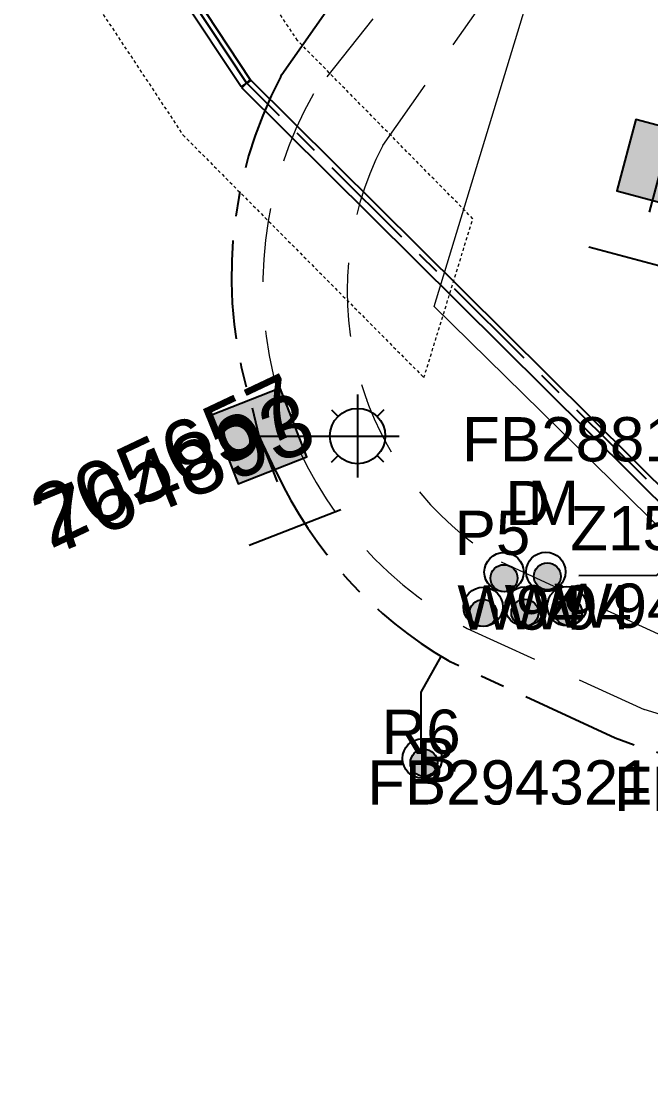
# Model space of a CAD drawing. Header units: metres. Extents: x 307635 to 308805, y 6256169 to 6257356.
# Drawn here: x 308543.52 to 308569.11, y 6256269.17 to 6256312.41 of the extents above; entities that cross this region are included whole.
import ezdxf
from ezdxf.enums import TextEntityAlignment as Align

# ---------------------------------------------------------------- set-up
doc = ezdxf.new("R2010")
doc.units = ezdxf.units.M
for name, pattern in [('Cable Exist UG', [7, 4, -1, 1, -1]), ('Dash', [5, 3, -2]), ('DASHED', [19.05, 12.7, -6.35]), ('HIDDEN2', [0.1875, 0.125, -0.0625])]:
    doc.linetypes.add(name, pattern=pattern)
doc.layers.get('0').update_dxf_attribs({"color": 6})
doc.layers.get('Defpoints').update_dxf_attribs({"color": 250})
for name, color, linetype, lineweight in [('Cadastre Developer_SP_EXT', 98, 'Continuous', 15), ('Cadastre Land Parcels_SP_EXT', 118, 'Continuous', 15), ('Cadastre Other Property_SP_EXT', 138, 'DASHED', 15), ('Mains_SL_EXT', 131, 'Continuous', 25), ('Mains_TR_EXT', 211, 'Continuous', 25)]:
    doc.layers.add(name, color=color, linetype=linetype, lineweight=lineweight)
for name, color, linetype in [('Duct_SP_EXT', 30, 'Continuous'), ('Equip_SP_SL_EXT', 7, 'Continuous'), ('SupportsUG_SP_LV_SL_EXT', 7, 'Continuous')]:
    doc.layers.add(name, color=color, linetype=linetype)
doc.styles.add('COLUMN_LABEL', font='arial.ttf', dxfattribs={"height": 2})
doc.styles.add('iecARIAL', font='arial.ttf', dxfattribs={"height": 2})
doc.styles.add('POLE_LABEL', font='arial.ttf', dxfattribs={"height": 2})
doc.styles.add('SL_LABEL', font='arial.ttf', dxfattribs={"height": 2})
doc.styles.get("Standard").update_dxf_attribs({"font": 'arial.ttf'})

# ---------------------------------------------------------------- blocks, each defined once
blk = doc.blocks.new('COLUMN_EXT')
blk.add_hatch(color=256).paths.add_polyline_path([(1.5, -1.5), (1.5, 1.5), (-1.5, 1.5), (-1.5, -1.5)])
blk.add_lwpolyline([(1.5, 1.5), (-1.5, 1.5), (-1.5, -1.5), (1.5, -1.5)], close=True)
at = {"layer": 'Defpoints', "flags": 128}
for points in [[(0, 0), (0, -2)], [(2, -4), (-2, -4)]]:
    blk.add_lwpolyline(points, dxfattribs=at)
at = {"flags": 1}
blk.add_attdef('Z', (-1.813, 2.351), '', height=0.2, rotation=180, dxfattribs=at)
at = {"flags": 9}
for tag, p in [('SUBURB', (-1.813, 1.8)), ('NOTES', (-1.813, 2)), ('STREETNAME', (-1.813, 1.6)), ('LOCATION', (-1.813, 1.4)), ('LEGEND', (-1.813, 1.2)), ('USAGE', (-1.813, 1)), ('STATE', (-1.813, 0.8)), ('COLUMN_TYPE', (-1.813, 0.4)), ('OWNED_BY', (-1.813, 0.6))]:
    blk.add_attdef(tag, text='', height=0.2, rotation=180, dxfattribs=at).set_placement(p, align=Align.MIDDLE_LEFT)
for tag, style, p in [('STRUCTURE_PLANT_NUMBER', 'POLE_LABEL', (-1.813, -0.031)), ('STREET_CODE', 'COLUMN_LABEL', (-1.813, 0.2))]:
    blk.add_attdef(tag, text='', height=0.2, rotation=180, dxfattribs=dict(at, style=style)).set_placement(p, align=Align.MIDDLE_LEFT)
at = {"style": 'COLUMN_LABEL', "width": 0.9, "flags": 8}
blk.add_attdef('ASSET_NUM', text='', height=2, rotation=270, dxfattribs=at).set_placement((2, -4), align=Align.MIDDLE_LEFT)
blk = doc.blocks.new('DUCT_EXT')
blk.add_circle((0, 0.8), 0.8)
at = {"flags": 1}
blk.add_attdef('Z', (0, 0), '', height=0.2, dxfattribs=at)
at = {"flags": 9}
for tag, p in [('DUCT_CODE', (0, 0)), ('XSECT_TYPE', (0, -0.2)), ('FB_REFERENCE', (0, -0.4)), ('STATE', (0, -0.6)), ('NOTES', (0, -0.8))]:
    blk.add_attdef(tag, text='', height=0.2, dxfattribs=at).set_placement(p, align=Align.MIDDLE_LEFT)
blk = doc.blocks.new('SL_LANTERN_EXT')
at = {"flags": 9}
for tag, p in [('LRATECODE', (-7.4, 0)), ('LOUTREACHVOCAB', (-7.2, 0)), ('LOUTREACH', (-7, 0)), ('LANTNUMBER', (-6.6, 0)), ('LNEW', (-6.4, 0)), ('LMASTVOCAB', (-6.2, 0)), ('LMAST', (-6, 0)), ('LLAMPVOCAB', (-5.8, 0)), ('LLAMP', (-5.6, 0)), ('LEXIST', (-5.4, 0)), ('LCHARGE3PERCENT', (-5.2, 0)), ('LCHARGE3', (-5, 0)), ('LCHARGE2PERCENT', (-4.8, 0)), ('LCHARGE2', (-4.6, 0)), ('LCHARGE1PERCENT', (-4.4, 0)), ('LCHARGE1', (-4.2, 0)), ('LCATEGORY', (-4, 0)), ('LBRACKETVOCAB', (-3.8, 0)), ('LBRACKET', (-3.6, 0)), ('LKINGHEIGHT', (-3.4, 0)), ('CREPLACE', (-3.2, 0)), ('CREMOVE', (-3, 0)), ('CNUMBER', (-2.8, 0)), ('CNEW', (-2.6, 0)), ('CEXIST', (-2.4, 0)), ('USAGE', (-2.2, 0)), ('STATE', (-2, 0)), ('OWNED_BY', (-1.8, 0)), ('ORIENTATION', (-1.6, 0)), ('OPERATING_VOLTAGE', (-1.4, 0)), ('NO_PHASES', (-1.2, 0)), ('LANTERN_TYPE', (-1, 0)), ('LANTERN_PURPOSE', (-0.8, 0)), ('CONTROL_TYPE', (-0.6, 0)), ('CONSTRUCTED_VOLTAGE', (-0.4, 0))]:
    blk.add_attdef(tag, text='', height=0.001, rotation=270, dxfattribs=at).set_placement(p, align=Align.MIDDLE_LEFT)
at = {"style": 'SL_LABEL', "flags": 9}
blk.add_attdef('STREET_CODE', text='', height=0.001, rotation=270, dxfattribs=at).set_placement((0.001, 0), align=Align.MIDDLE_LEFT)
at = {"flags": 1}
blk.add_attdef('Z', (0, 0), '', height=0.001, rotation=270, dxfattribs=at)
at = {"width": 0.9}
blk.add_attdef('LNUMBER', text='', height=1, dxfattribs=at).set_placement((7, -1), align=Align.MIDDLE_LEFT)
at = {"flags": 9}
for tag, p in [('LREMOVE', (0, -7.6)), ('LREPLACE', (0, -7.8)), ('LTYPE', (0, -8)), ('LTYPEVOCAB', (0, -8.2)), ('LEGEND', (0, -8.4)), ('SUBURB', (0, -8.6)), ('STREETNAME', (0, -8.8)), ('LOCATION', (0, -9)), ('NOTES', (0, -9.2)), ('MAINTAINED_BY', (0, -9.863))]:
    blk.add_attdef(tag, text='', height=0.001, dxfattribs=at).set_placement(p, align=Align.MIDDLE_LEFT)
blk.add_attdef('OPERATED_BY', (0, -9.607), '', height=0.001, dxfattribs=at)
blk.add_wipeout([(5.688, 0), (5.061, -1.061), (4, -1.688), (2.939, -1.061), (2.313, 0), (2.939, 1.061), (4, 1.687), (5.061, 1.061)])
for p, q in [((4, 1.687), (4, 0)), ((2.939, 1.061), (3.205, 0.795)), ((5.061, 1.061), (4.795, 0.795)), ((0, 0), (4, 0)), ((4, 0), (5.688, 0)), ((4, 0), (4, -1.688)), ((2.939, -1.061), (3.205, -0.795)), ((5.061, -1.061), (4.795, -0.795))]:
    blk.add_line(p, q)
blk.add_circle((4, 0), 1.125)
blk = doc.blocks.new('CABLE_LARGE_EXT')
h = blk.add_hatch(color=256)
edge = h.paths.add_edge_path()
edge.add_arc((0, 0.55), 0.55, 0, 360)
blk.add_circle((0, 0.55), 0.55)
at = {"flags": 1}
blk.add_attdef('Z', (0, 0), '', height=0.2, dxfattribs=at)
at = {"flags": 9}
for tag, p in [('COND_CODE', (0, 0)), ('STATE', (0, -0.4)), ('FB_REFERENCE', (0, -0.2)), ('XSECT_SIZE', (0, -0.6)), ('NOTES', (0, -0.8))]:
    blk.add_attdef(tag, text='', height=0.2, dxfattribs=at).set_placement(p, align=Align.MIDDLE_LEFT)

msp = doc.modelspace()

# ---------------------------------------------------------------- linework, layer by layer
at = {"layer": 'Cadastre Land Parcels_SP_EXT', "linetype": 'Continuous'}
msp.add_lwpolyline([(308564.239, 6256246.069), (308565.132, 6256246.939), (308566.011, 6256247.829), (308566.875, 6256248.741), (308567.723, 6256249.674), (308568.554, 6256250.627), (308569.371, 6256251.599), (308570.17, 6256252.592), (308570.953, 6256253.602), (308578.282, 6256267), (308581.645, 6256274.582), (308580.604, 6256280.896), (308560.313, 6256300.809), (308576.203, 6256353.024)], dxfattribs=at)
msp.add_lwpolyline([(308564.239, 6256246.069), (308565.132, 6256246.939), (308566.011, 6256247.829), (308566.875, 6256248.741), (308567.723, 6256249.674), (308568.554, 6256250.627), (308569.371, 6256251.599), (308570.17, 6256252.592), (308570.953, 6256253.602), (308578.282, 6256267), (308581.645, 6256274.582), (308580.604, 6256280.896), (308560.313, 6256300.809), (308576.203, 6256353.024)], dxfattribs=at)
at = {"layer": 'Duct_SP_EXT'}
for p, q in [((308552.459, 6256309.744), (308525.262, 6256350.871)), ((308552.859, 6256310.009), (308525.663, 6256351.136)), ((308552.459, 6256309.744), (308552.659, 6256309.877)), ((308552.49, 6256309.707), (308552.659, 6256309.877)), ((308552.828, 6256310.047), (308552.659, 6256309.877)), ((308552.859, 6256310.009), (308552.659, 6256309.877))]:
    msp.add_line(p, q, dxfattribs=at)
for points in [[(308566.185, 6256289.882), (308569.355, 6256289.892), (308570.752, 6256291.368)], [(308559.776, 6256282.655), (308559.776, 6256285.133), (308560.598, 6256286.576)]]:
    msp.add_lwpolyline(points, dxfattribs=at)

# ---------------------------------------------------------------- block references
for name, p in [('DUCT_EXT', (308563.147, 6256289.216)), ('DUCT_EXT', (308564.847, 6256289.222)), ('CABLE_LARGE_EXT', (308563.147, 6256289.216)), ('CABLE_LARGE_EXT', (308564.91, 6256289.289)), ('DUCT_EXT', (308562.298, 6256287.803)), ('DUCT_EXT', (308563.997, 6256287.816)), ('DUCT_EXT', (308565.707, 6256287.826)), ('CABLE_LARGE_EXT', (308562.298, 6256287.803)), ('CABLE_LARGE_EXT', (308563.997, 6256287.816)), ('CABLE_LARGE_EXT', (308565.769, 6256287.835)), ('DUCT_EXT', (308559.823, 6256281.635)), ('CABLE_LARGE_EXT', (308559.89, 6256281.711))]:
    msp.add_blockref(name, p, dxfattribs=at)
at = {"layer": 'SupportsUG_SP_LV_SL_EXT'}
ref = msp.add_blockref('COLUMN_EXT', (308569.564, 6256306.577), dxfattribs=dict(at, rotation=345.0416760407678))
ref.add_attrib('ASSET_NUM', '756971', dxfattribs={"layer": '0', "height": 2.5, "rotation": 10.7319, "style": 'COLUMN_LABEL'}).set_placement((308571.564, 6256307.327), align=Align.TOP_LEFT)
ref = msp.add_blockref('COLUMN_EXT', (308553.194, 6256295.547), dxfattribs=dict(at, rotation=21.30486492611344))
ref.add_attrib('ASSET_NUM', '764893', dxfattribs={"layer": '0', "height": 2.5, "rotation": 22.3049, "style": 'COLUMN_LABEL'}).set_placement((308555.194, 6256296.297), align=Align.MIDDLE_RIGHT)

# ---------------------------------------------------------------- texts
at = {"layer": 'Duct_SP_EXT'}
for s, p in [('FB288146', (308561.443, 6256294.516)), ('M', (308564.104, 6256291.929)), ('D', (308563.202, 6256291.925)), ('P5', (308561.14, 6256290.712)), ('Z15', (308565.839, 6256290.905)), ('W94', (308561.253, 6256287.675)), ('W94', (308563.177, 6256287.683)), ('W94', (308565.187, 6256287.75)), ('R6', (308558.171, 6256282.622)), ('B', (308559.568, 6256281.47)), ('FB294321', (308557.585, 6256280.563)), ('FB294321', (308567.616, 6256280.304))]:
    msp.add_text(s, height=1.8, dxfattribs=at).set_placement(p)

# ---------------------------------------------------------------- next in the draw order: block references
at = {"layer": 'Equip_SP_SL_EXT'}
ref = msp.add_blockref('SL_LANTERN_EXT', (308553.194, 6256295.547), dxfattribs=at)
ref.add_attrib('ASSET_NUM', '205657', dxfattribs={"layer": '0', "height": 2.5, "rotation": 25.3202, "style": 'iecARIAL'}).set_placement((308554.694, 6256297.047), align=Align.MIDDLE_RIGHT)

# ---------------------------------------------------------------- next in the draw order: linework, layer by layer
at = {"layer": 'Cadastre Developer_SP_EXT', "linetype": 'Dash'}
msp.add_lwpolyline([(308560.91, 6256316.435), (308555.399, 6256309.459), (308555.399, 6256309.459, 0.420441), (308561.655, 6256287.722), (308561.655, 6256287.722), (308568.844, 6256284.429), (308568.844, 6256284.429, -0.402915), (308578.45, 6256267.863), (308578.45, 6256267.863), (308577.906, 6256266.213), (308580.871, 6256265.56), (308580.871, 6256265.56, 0.427954), (308569.902, 6256287.269), (308569.902, 6256287.269), (308563.047, 6256290.414), (308563.047, 6256290.414, -0.397582), (308558.22, 6256307.354), (308558.22, 6256307.354), (308563.485, 6256314.896)], format="xyb", dxfattribs=at)
at = {"layer": 'Cadastre Other Property_SP_EXT', "linetype": 'HIDDEN2'}
msp.add_lwpolyline([(308509.275, 6256366.009), (308509.812, 6256365.664), (308509.812, 6256365.664, -0.111024), (308515.683, 6256359.783), (308515.683, 6256359.783), (308550.099, 6256307.786), (308559.892, 6256297.922), (308561.881, 6256304.383), (308554.752, 6256311.627), (308520.094, 6256363.989), (308520.094, 6256363.989, 0.075203), (308512.494, 6256371.137), (308512.494, 6256371.137), (308509.275, 6256366.009)], format="xyb", close=True, dxfattribs=at)
at = {"layer": 'Duct_SP_EXT'}
for p, q in [((308575.373, 6256287.666), (308552.828, 6256310.047)), ((308575.039, 6256287.322), (308552.49, 6256309.707))]:
    msp.add_line(p, q, dxfattribs=at)
at = {"layer": 'Mains_SL_EXT', "linetype": 'Cable Exist UG'}
for points in [[(308553.194, 6256295.547), (308552.926, 6256296.675), (308552.926, 6256296.675, -0.203465), (308554.077, 6256310.167), (308554.077, 6256310.167), (308554.12, 6256310.246), (308559.373, 6256317.75), (308559.373, 6256317.75, 0.151082), (308562.014, 6256331.507), (308562.014, 6256331.507), (308562.01, 6256331.545), (308561.554, 6256339.128), (308561.554, 6256339.168), (308561.554, 6256339.168, -0.029379), (308561.777, 6256343.349), (308561.777, 6256343.349), (308561.759, 6256345.089)], [(308579.792, 6256281.664), (308579.112, 6256283.09), (308577.052, 6256285.568), (308576.696, 6256285.409), (308572.738, 6256280.618), (308572.738, 6256280.618, 0.12056), (308568.433, 6256282.983), (308568.433, 6256282.983), (308567.667, 6256283.266), (308560.964, 6256286.368), (308560.901, 6256286.403), (308560.901, 6256286.403, -0.154089), (308553.875, 6256294.114), (308553.875, 6256294.114), (308553.194, 6256295.547)]]:
    msp.add_lwpolyline(points, format="xyb", dxfattribs=at)
at = {"layer": 'Mains_TR_EXT', "linetype": 'Cable Exist UG'}
msp.add_lwpolyline([(308652.221, 6256243.154), (308640.496, 6256245.296), (308629.22, 6256248.309), (308620.694, 6256252.291), (308601.573, 6256262.473), (308583.863, 6256279.008), (308583.863, 6256279.008), (308552.672, 6256309.903), (308518.328, 6256361.781), (308518.328, 6256361.781, 0.187645), (308498.695, 6256373.682), (308498.695, 6256373.682), (308470.309, 6256381.954), (308462.286, 6256382.553), (308460.524, 6256382.169)], format="xyb", dxfattribs=at)

doc.saveas('drawing.dxf')
